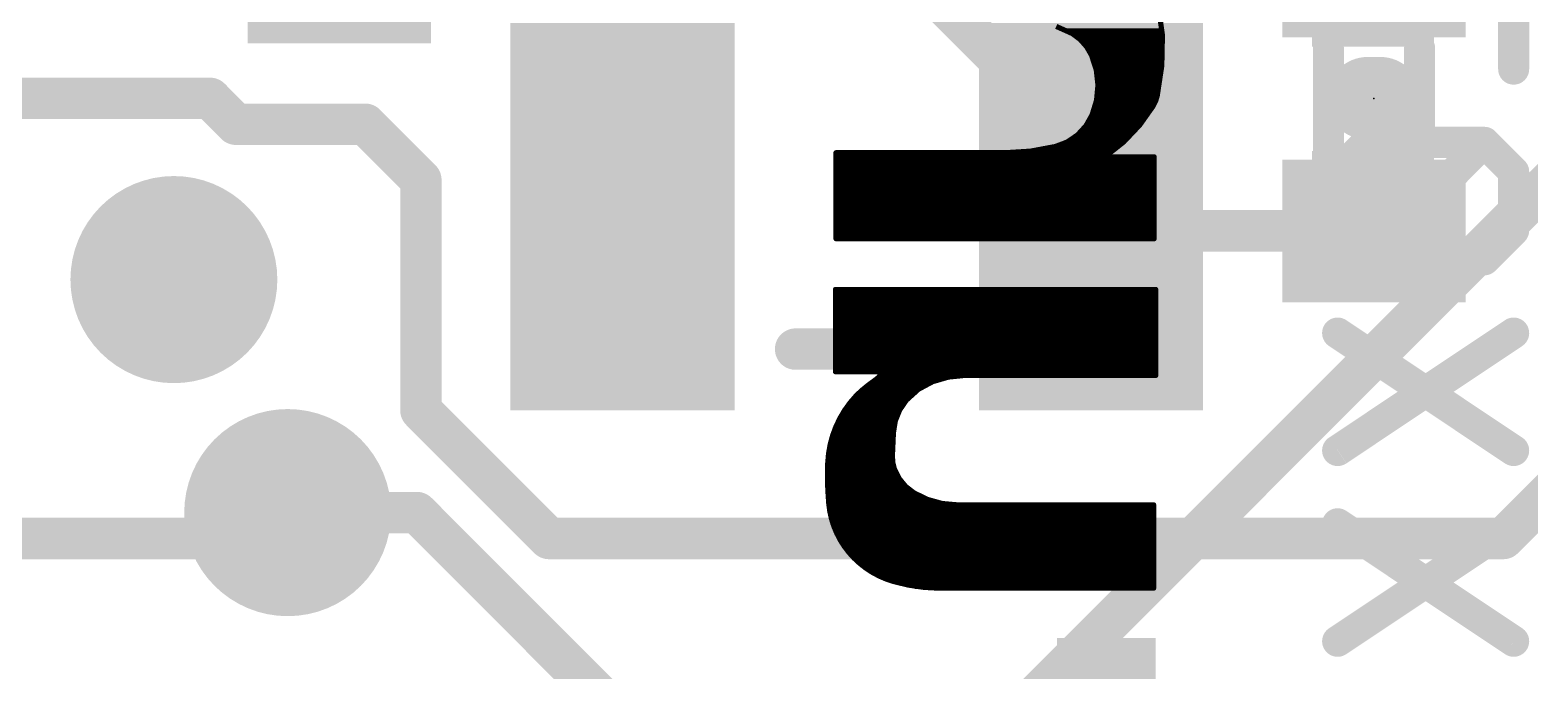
# Model space of a CAD drawing. Extents: x -0.1 to 44.5, y -0.1 to 35.7.
# Drawn here: x 27.69 to 35.06, y 14.97 to 18.12 of the extents above; entities that cross this region are included whole.
import ezdxf

# ---------------------------------------------------------------- set-up
doc = ezdxf.new("R2010")
doc.units = 0
for name, color, linetype in [('1', 12, 'CONTINUOUS'), ('16', 132, 'CONTINUOUS'), ('18', 110, 'CONTINUOUS'), ('21', 41, 'CONTINUOUS'), ('22', 40, 'CONTINUOUS'), ('23', 53, 'CONTINUOUS'), ('51', 53, 'CONTINUOUS')]:
    doc.layers.add(name, color=color, linetype=linetype)

# ---------------------------------------------------------------- blocks, each defined once
blk = doc.blocks.new('RECT')
blk.add_solid([(-0.5, -0.5), (0.5, -0.5), (-0.5, 0.5), (0.5, 0.5)])
blk = doc.blocks.new('ROUNDV')
at = {"const_width": 0.5}
blk.add_lwpolyline([(0, -0.25, 1), (0, 0.25, 1), (0, -0.25)], format="xyb", dxfattribs=at)

msp = doc.modelspace()

# ---------------------------------------------------------------- linework, layer by layer
at = {"layer": '1', "const_width": 0.2032}
for points in [[(34.925, 15.621), (38.354, 19.05)], [(31.75, 18.669), (32.9, 17.519)], [(27.305, 17.78), (28.575, 17.78)], [(28.575, 17.78), (28.702, 17.653)], [(28.702, 17.653), (29.337, 17.653)], [(29.337, 17.653), (29.61, 17.38)], [(32.9, 17.519), (32.9, 17.2)], [(29.61, 17.38), (29.61, 16.25)], [(32.9, 17.2), (32.965, 17.2)], [(32.965, 17.2), (33.035, 17.13)], [(33.035, 17.13), (34.29, 17.13)], [(29.61, 16.25), (30.239, 15.621)], [(28.956, 15.621), (28.956, 15.748)], [(26.416, 15.621), (28.956, 15.621)], [(30.239, 15.621), (34.925, 15.621)]]:
    msp.add_lwpolyline(points, dxfattribs=at)
at = {"layer": '1', "const_width": 0.1016}
for points in [[(28.6109, 17.8159, 1), (28.5391, 17.7441)], [(28.575, 17.7292, 1), (28.575, 17.8308)], [(28.702, 17.7038, 1), (28.702, 17.6022)], [(29.3729, 17.6889, 1), (29.3011, 17.6171)], [(29.337, 17.6022, 1), (29.337, 17.7038)], [(28.6661, 17.6171, 1), (28.7379, 17.6889)], [(32.9508, 17.519, 1), (32.8492, 17.519)], [(32.8641, 17.4831, 1), (32.9359, 17.5549)], [(29.6608, 17.38, 1), (29.5592, 17.38)], [(29.5741, 17.3441, 1), (29.6459, 17.4159)], [(32.9, 17.2508, 1), (32.9, 17.1492)], [(32.8492, 17.2, 1), (32.9508, 17.2)], [(33.0009, 17.2359, 1), (32.9291, 17.1641)], [(32.965, 17.1492, 1), (32.965, 17.2508)], [(33.035, 17.1808, 1), (33.035, 17.0792)], [(32.9991, 17.0941, 1), (33.0709, 17.1659)], [(34.29, 17.0792, 1), (34.29, 17.1808)], [(29.6459, 16.2859, 1), (29.5741, 16.2141)], [(29.5592, 16.25, 1), (29.6608, 16.25)], [(29.0068, 15.748, 1), (28.9052, 15.748)], [(28.956, 15.5702, 1), (28.956, 15.6718)], [(30.239, 15.6718, 1), (30.239, 15.5702)], [(30.2031, 15.5851, 1), (30.2749, 15.6569)], [(34.8891, 15.6569, 1), (34.9609, 15.5851)], [(34.925, 15.5702, 1), (34.925, 15.6718)], [(28.9052, 15.621, 1), (29.0068, 15.621)]]:
    msp.add_lwpolyline(points, format="xyb", dxfattribs=at)
at = {"layer": '16', "const_width": 0.2032}
for points in [[(30.734, 12.954), (36.195, 18.415)], [(28.956, 15.748), (29.591, 15.748)], [(29.591, 15.748), (30.734, 14.605)]]:
    msp.add_lwpolyline(points, dxfattribs=at)
at = {"layer": '16', "const_width": 0.1016}
for points in [[(28.956, 15.7988, 1), (28.956, 15.6972)], [(29.6269, 15.7839, 1), (29.5551, 15.7121)], [(29.591, 15.6972, 1), (29.591, 15.7988)]]:
    msp.add_lwpolyline(points, format="xyb", dxfattribs=at)
at = {"layer": '21'}
for points, const_width in [([(34.3205, 17.78), (34.2595, 17.78)], 0.4064), ([(31.45, 16.55), (32.05, 16.55)], 0.2032)]:
    msp.add_lwpolyline(points, dxfattribs=dict(at, const_width=const_width))
for points, const_width in [([(34.2595, 17.8816, 1), (34.2595, 17.6784)], 0.2032), ([(34.3205, 17.6784, 1), (34.3205, 17.8816)], 0.2032), ([(31.45, 16.6008, 1), (31.45, 16.4992)], 0.1016), ([(32.05, 16.4992, 1), (32.05, 16.6008)], 0.1016)]:
    msp.add_lwpolyline(points, format="xyb", dxfattribs=dict(at, const_width=const_width))
at = {"layer": '22'}
for points, const_width in [([(34.9758, 18.4998), (34.9758, 17.9235)], 0.1524), ([(33.2364, 18.1932), (33.2511, 18.0899)], 0.0254), ([(32.8092, 18.0975), (32.7298, 18.133)], 0.0254), ([(32.7808, 18.1102), (33.2482, 18.1102)], 0.0254), ([(32.8476, 18.0686), (32.8092, 18.0975)], 0.0254), ([(32.8261, 18.0848), (33.251, 18.0848)], 0.0254), ([(32.8794, 18.0326), (32.8476, 18.0686)], 0.0254), ([(32.8558, 18.0594), (33.2505, 18.0594)], 0.0254), ([(32.8782, 18.034), (33.25, 18.034)], 0.0254), ([(32.9032, 17.9908), (32.8794, 18.0326)], 0.0254), ([(33.2511, 18.0899), (33.2481, 17.9405)], 0.0254), ([(32.8931, 18.0086), (33.2495, 18.0086)], 0.0254), ([(32.9263, 17.9195), (32.9032, 17.9908)], 0.0254), ([(32.9057, 17.9832), (33.2489, 17.9832)], 0.0254), ([(32.9139, 17.9578), (33.2484, 17.9578)], 0.0254), ([(32.9222, 17.9324), (33.2468, 17.9324)], 0.0254), ([(32.9346, 17.845), (32.9263, 17.9195)], 0.0254), ([(32.9277, 17.907), (33.243, 17.907)], 0.0254), ([(33.2481, 17.9405), (33.2257, 17.7927)], 0.0254), ([(32.9276, 17.7704), (32.9346, 17.845)], 0.0254), ([(32.9305, 17.8816), (33.2392, 17.8816)], 0.0254), ([(32.9333, 17.8308), (33.2315, 17.8308)], 0.0254), ([(32.9334, 17.8562), (33.2353, 17.8562)], 0.0254), ([(32.9057, 17.6987), (32.9276, 17.7704)], 0.0254), ([(32.9228, 17.7546), (33.2117, 17.7546)], 0.0254), ([(32.9285, 17.78), (33.2218, 17.78)], 0.0254), ([(32.9309, 17.8054), (33.2276, 17.8054)], 0.0254), ([(33.2054, 17.7419), (33.1395, 17.6489)], 0.0254), ([(33.2177, 17.7665), (33.2054, 17.7419)], 0.0254), ([(33.2257, 17.7927), (33.2177, 17.7665)], 0.0254), ([(32.8755, 17.6452), (32.9057, 17.6987)], 0.0254), ([(32.8942, 17.6784), (33.1604, 17.6784)], 0.0254), ([(32.9073, 17.7038), (33.1784, 17.7038)], 0.0254), ([(32.915, 17.7292), (33.1964, 17.7292)], 0.0254), ([(32.7829, 17.5656), (32.8338, 17.6)], 0.0254), ([(32.8338, 17.6), (32.8755, 17.6452)], 0.0254), ([(32.8358, 17.6022), (33.0952, 17.6022)], 0.0254), ([(32.8593, 17.6276), (33.1193, 17.6276)], 0.0254), ([(32.8799, 17.653), (33.1424, 17.653)], 0.0254), ([(33.1395, 17.6489), (33.0611, 17.5662)], 0.0254), ([(34.2555, 17.5642), (34.1115, 17.4202)], 0.1524), ([(34.8317, 17.5642), (34.2555, 17.5642)], 0.1524), ([(34.8317, 17.5642), (34.2555, 16.988)], 0.1524), ([(34.9758, 17.4202), (34.8317, 17.5642)], 0.1524), ([(32.479, 17.5133), (32.6031, 17.521)], 0.0254), ([(32.6031, 17.521), (32.7254, 17.5438)], 0.0254), ([(32.6301, 17.526), (33.0102, 17.526)], 0.0254), ([(32.7254, 17.5438), (32.7829, 17.5656)], 0.0254), ([(32.7454, 17.5514), (33.0424, 17.5514)], 0.0254), ([(32.7995, 17.5768), (33.0711, 17.5768)], 0.0254), ([(33.0611, 17.5662), (32.9717, 17.4955)], 0.0254), ([(31.6484, 17.0917), (31.6484, 17.5133)], 0.0254), ([(31.6484, 17.5133), (32.479, 17.5133)], 0.0254), ([(31.6484, 17.5006), (32.9781, 17.5006)], 0.0254), ([(31.6484, 17.4752), (33.2105, 17.4752)], 0.0254), ([(31.6484, 17.4498), (33.2105, 17.4498)], 0.0254), ([(32.9717, 17.4955), (32.9717, 17.493)], 0.0254), ([(32.9717, 17.493), (33.2105, 17.493)], 0.0254), ([(33.2105, 17.493), (33.2105, 17.0917)], 0.0254), ([(34.1115, 17.4202), (34.1115, 17.1321)], 0.1524), ([(34.9758, 17.1321), (34.9758, 17.4202)], 0.1524), ([(31.6484, 17.4244), (33.2105, 17.4244)], 0.0254), ([(31.6484, 17.399), (33.2105, 17.399)], 0.0254), ([(31.6484, 17.3736), (33.2105, 17.3736)], 0.0254), ([(31.6484, 17.3482), (33.2105, 17.3482)], 0.0254), ([(31.6484, 17.3228), (33.2105, 17.3228)], 0.0254), ([(31.6484, 17.2974), (33.2105, 17.2974)], 0.0254), ([(31.6484, 17.272), (33.2105, 17.272)], 0.0254), ([(31.6484, 17.2466), (33.2105, 17.2466)], 0.0254), ([(31.6484, 17.2212), (33.2105, 17.2212)], 0.0254), ([(31.6484, 17.1958), (33.2105, 17.1958)], 0.0254), ([(31.6484, 17.1704), (33.2105, 17.1704)], 0.0254), ([(34.1115, 17.1321), (34.2555, 16.988)], 0.1524), ([(34.8317, 16.988), (34.9758, 17.1321)], 0.1524), ([(31.6484, 17.145), (33.2105, 17.145)], 0.0254), ([(31.6484, 17.1196), (33.2105, 17.1196)], 0.0254), ([(31.6484, 17.0942), (33.2105, 17.0942)], 0.0254), ([(33.2105, 17.0917), (31.6484, 17.0917)], 0.0254), ([(34.2555, 16.988), (34.8317, 16.988)], 0.1524), ([(31.6459, 16.8427), (31.6459, 16.4389)], 0.0254), ([(33.2181, 16.8427), (31.6459, 16.8427)], 0.0254), ([(33.2181, 16.8427), (31.6459, 16.8427)], 0.0254), ([(31.6459, 16.8427), (31.6459, 16.4389)], 0.0254), ([(31.6459, 16.8402), (33.2181, 16.8402)], 0.0254), ([(31.6459, 16.8148), (33.2181, 16.8148)], 0.0254), ([(31.6459, 16.7894), (33.2181, 16.7894)], 0.0254), ([(33.2181, 16.4211), (33.2181, 16.8427)], 0.0254), ([(33.2181, 16.4211), (33.2181, 16.8427)], 0.0254), ([(31.6459, 16.764), (33.2181, 16.764)], 0.0254), ([(31.6459, 16.7386), (33.2181, 16.7386)], 0.0254), ([(31.6459, 16.7132), (33.2181, 16.7132)], 0.0254), ([(31.6459, 16.6878), (33.2181, 16.6878)], 0.0254), ([(31.6459, 16.6624), (33.2181, 16.6624)], 0.0254), ([(31.6459, 16.637), (33.2181, 16.637)], 0.0254), ([(34.1115, 16.6287), (34.9758, 16.0525)], 0.1524), ([(34.1115, 16.0525), (34.9758, 16.6287)], 0.1524), ([(31.6459, 16.6116), (33.2181, 16.6116)], 0.0254), ([(31.6459, 16.5862), (33.2181, 16.5862)], 0.0254), ([(31.6459, 16.5608), (33.2181, 16.5608)], 0.0254), ([(31.6459, 16.5354), (33.2181, 16.5354)], 0.0254), ([(31.6459, 16.51), (33.2181, 16.51)], 0.0254), ([(31.6459, 16.4846), (33.2181, 16.4846)], 0.0254), ([(31.6459, 16.4592), (33.2181, 16.4592)], 0.0254), ([(31.6459, 16.4389), (31.8668, 16.4389)], 0.0254), ([(31.6459, 16.4389), (31.8668, 16.4389)], 0.0254), ([(31.8592, 16.4135), (31.844, 16.4008)], 0.0254), ([(31.8648, 16.4216), (31.8592, 16.4135)], 0.0254), ([(31.8668, 16.4313), (31.8648, 16.4216)], 0.0254), ([(31.8668, 16.4389), (31.8668, 16.4313)], 0.0254), ([(31.8668, 16.4389), (31.8668, 16.4313)], 0.0254), ([(31.8668, 16.4338), (33.2181, 16.4338)], 0.0254), ([(32.1234, 16.3906), (32.2008, 16.4129)], 0.0254), ([(32.2008, 16.4129), (32.2809, 16.4211)], 0.0254), ([(32.2809, 16.4211), (33.2181, 16.4211)], 0.0254), ([(32.3494, 16.4211), (33.2181, 16.4211)], 0.0254), ([(31.8059, 16.3728), (31.7586, 16.3326)], 0.0254), ([(31.788, 16.3576), (32.0618, 16.3576)], 0.0254), ([(31.844, 16.4008), (31.8059, 16.3728)], 0.0254), ([(31.8198, 16.383), (32.1092, 16.383)], 0.0254), ([(31.8531, 16.4084), (32.1852, 16.4084)], 0.0254), ([(31.9938, 16.2992), (32.053, 16.3529)], 0.0254), ([(32.053, 16.3529), (32.1234, 16.3906)], 0.0254), ([(31.717, 16.2865), (31.6602, 16.1966)], 0.0254), ([(31.7138, 16.2814), (31.9816, 16.2814)], 0.0254), ([(31.7586, 16.3326), (31.717, 16.2865)], 0.0254), ([(31.7353, 16.3068), (32.0022, 16.3068)], 0.0254), ([(31.7582, 16.3322), (32.0302, 16.3322)], 0.0254), ([(31.9608, 16.2511), (31.9938, 16.2992)], 0.0254), ([(31.6602, 16.1966), (31.6233, 16.097)], 0.0254), ([(31.6656, 16.2052), (31.9426, 16.2052)], 0.0254), ([(31.6817, 16.2306), (31.9527, 16.2306)], 0.0254), ([(31.6977, 16.256), (31.9642, 16.256)], 0.0254), ([(31.9303, 16.1392), (31.9393, 16.1968)], 0.0254), ([(31.9393, 16.1968), (31.9608, 16.2511)], 0.0254), ([(31.6352, 16.129), (31.9298, 16.129)], 0.0254), ([(31.6446, 16.1544), (31.9327, 16.1544)], 0.0254), ([(31.654, 16.1798), (31.9366, 16.1798)], 0.0254), ([(31.9253, 16.0274), (31.9303, 16.1392)], 0.0254), ([(31.6233, 16.097), (31.6078, 15.9918)], 0.0254), ([(31.6168, 16.0528), (31.9264, 16.0528)], 0.0254), ([(31.6205, 16.0782), (31.9276, 16.0782)], 0.0254), ([(31.6258, 16.1036), (31.9287, 16.1036)], 0.0254), ([(31.6078, 15.9918), (31.6128, 15.7912)], 0.0254), ([(31.6082, 15.9766), (31.9315, 15.9766)], 0.0254), ([(31.6093, 16.002), (31.9266, 16.002)], 0.0254), ([(31.613, 16.0274), (31.9253, 16.0274)], 0.0254), ([(31.9271, 15.9939), (31.9253, 16.0274)], 0.0254), ([(31.9354, 15.9614), (31.9271, 15.9939)], 0.0254), ([(31.6088, 15.9512), (31.9405, 15.9512)], 0.0254), ([(31.6094, 15.9258), (31.9532, 15.9258)], 0.0254), ([(31.6101, 15.9004), (31.9708, 15.9004)], 0.0254), ([(31.9584, 15.9154), (31.9354, 15.9614)], 0.0254), ([(31.9911, 15.8758), (31.9584, 15.9154)], 0.0254), ([(31.6107, 15.875), (31.9921, 15.875)], 0.0254), ([(31.6113, 15.8496), (32.0252, 15.8496)], 0.0254), ([(31.612, 15.8242), (32.0739, 15.8242)], 0.0254), ([(32.0319, 15.8445), (31.9911, 15.8758)], 0.0254), ([(32.0983, 15.8124), (32.0319, 15.8445)], 0.0254), ([(31.6126, 15.7988), (32.1474, 15.7988)], 0.0254), ([(31.6128, 15.7912), (31.6333, 15.6935)], 0.0254), ([(31.6165, 15.7734), (33.208, 15.7734)], 0.0254), ([(32.1694, 15.7927), (32.0983, 15.8124)], 0.0254), ([(32.2428, 15.7861), (32.1694, 15.7927)], 0.0254), ([(33.208, 15.7861), (32.2428, 15.7861)], 0.0254), ([(33.208, 15.7861), (32.2428, 15.7861)], 0.0254), ([(33.208, 15.3772), (33.208, 15.7861)], 0.0254), ([(33.208, 15.3772), (33.208, 15.7861)], 0.0254), ([(34.1115, 15.6932), (34.9758, 15.117)], 0.1524), ([(34.1115, 15.117), (34.9758, 15.6932)], 0.1524), ([(31.6219, 15.748), (33.208, 15.748)], 0.0254), ([(31.6272, 15.7226), (33.208, 15.7226)], 0.0254), ([(31.6325, 15.6972), (33.208, 15.6972)], 0.0254), ([(31.6333, 15.6935), (31.6756, 15.603)], 0.0254), ([(31.6434, 15.6718), (33.208, 15.6718)], 0.0254), ([(31.6553, 15.6464), (33.208, 15.6464)], 0.0254), ([(31.6672, 15.621), (33.208, 15.621)], 0.0254), ([(31.6756, 15.603), (31.7373, 15.5245)], 0.0254), ([(31.6814, 15.5956), (33.208, 15.5956)], 0.0254), ([(31.7014, 15.5702), (33.208, 15.5702)], 0.0254), ([(31.7213, 15.5448), (33.208, 15.5448)], 0.0254), ([(31.7373, 15.5245), (31.7948, 15.4756)], 0.0254), ([(31.7433, 15.5194), (33.208, 15.5194)], 0.0254), ([(31.7732, 15.494), (33.208, 15.494)], 0.0254), ([(31.7948, 15.4756), (31.8598, 15.4371)], 0.0254), ([(31.8066, 15.4686), (33.208, 15.4686)], 0.0254), ([(31.8495, 15.4432), (33.208, 15.4432)], 0.0254), ([(31.8598, 15.4371), (31.9303, 15.4102)], 0.0254), ([(31.9104, 15.4178), (33.208, 15.4178)], 0.0254), ([(31.9303, 15.4102), (32.041, 15.3862)], 0.0254), ([(32.0125, 15.3924), (33.208, 15.3924)], 0.0254), ([(32.041, 15.3862), (32.1539, 15.3772)], 0.0254), ([(32.1539, 15.3772), (33.208, 15.3772)], 0.0254), ([(32.1539, 15.3772), (33.208, 15.3772)], 0.0254)]:
    msp.add_lwpolyline(points, dxfattribs=dict(at, const_width=const_width))
for points, const_width in [([(32.7808, 18.1166, 1), (32.7808, 18.1039)], 0.0127), ([(33.2482, 18.1039, 1), (33.2482, 18.1166)], 0.0127), ([(32.813, 18.1026, 1), (32.8054, 18.0924)], 0.0127), ([(32.8066, 18.0917, 1), (32.8118, 18.1033)], 0.0127), ([(32.8261, 18.0912, 1), (32.8261, 18.0785)], 0.0127), ([(32.8524, 18.0728, 1), (32.8429, 18.0644)], 0.0127), ([(32.8438, 18.0636, 1), (32.8515, 18.0737)], 0.0127), ([(32.8558, 18.0658, 1), (32.8558, 18.053)], 0.0127), ([(32.8782, 18.0404, 1), (32.8782, 18.0277)], 0.0127), ([(32.8849, 18.0357, 1), (32.8739, 18.0294)], 0.0127), ([(33.2574, 18.0898, 1), (33.2448, 18.09)], 0.0127), ([(33.2448, 18.089, 1), (33.2574, 18.0908)], 0.0127), ([(33.25, 18.0277, 1), (33.25, 18.0404)], 0.0127), ([(33.2505, 18.053, 1), (33.2505, 18.0658)], 0.0127), ([(33.251, 18.0785, 1), (33.251, 18.0912)], 0.0127), ([(32.8747, 18.0284, 1), (32.8842, 18.0368)], 0.0127), ([(32.8931, 18.015, 1), (32.8931, 18.0023)], 0.0127), ([(32.9092, 17.9928, 1), (32.8972, 17.9888)], 0.0127), ([(32.8977, 17.9877, 1), (32.9087, 17.9939)], 0.0127), ([(32.9057, 17.9896, 1), (32.9057, 17.9768)], 0.0127), ([(33.2489, 17.9768, 1), (33.2489, 17.9896)], 0.0127), ([(33.2495, 18.0023, 1), (33.2495, 18.015)], 0.0127), ([(32.9139, 17.9642, 1), (32.9139, 17.9515)], 0.0127), ([(32.9222, 17.9388, 1), (32.9222, 17.9261)], 0.0127), ([(32.9327, 17.9202, 1), (32.92, 17.9188)], 0.0127), ([(32.9203, 17.9175, 1), (32.9324, 17.9215)], 0.0127), ([(32.9277, 17.9134, 1), (32.9277, 17.9006)], 0.0127), ([(33.2417, 17.9406, 1), (33.2544, 17.9403)], 0.0127), ([(33.2543, 17.9395, 1), (33.2418, 17.9414)], 0.0127), ([(33.243, 17.9006, 1), (33.243, 17.9134)], 0.0127), ([(33.2468, 17.9261, 1), (33.2468, 17.9388)], 0.0127), ([(33.2484, 17.9515, 1), (33.2484, 17.9642)], 0.0127), ([(34.9377, 17.9235, 1), (35.0139, 17.9235)], 0.0762), ([(32.9305, 17.888, 1), (32.9305, 17.8753)], 0.0127), ([(32.9333, 17.8372, 1), (32.9333, 17.8244)], 0.0127), ([(32.9334, 17.8626, 1), (32.9334, 17.8498)], 0.0127), ([(32.9409, 17.8444, 1), (32.9283, 17.8456)], 0.0127), ([(32.9283, 17.8443, 1), (32.9409, 17.8457)], 0.0127), ([(33.2315, 17.8244, 1), (33.2315, 17.8372)], 0.0127), ([(33.2353, 17.8498, 1), (33.2353, 17.8626)], 0.0127), ([(33.2392, 17.8753, 1), (33.2392, 17.888)], 0.0127), ([(32.9228, 17.761, 1), (32.9228, 17.7482)], 0.0127), ([(32.9213, 17.771, 1), (32.9339, 17.7698)], 0.0127), ([(32.9337, 17.7685, 1), (32.9215, 17.7722)], 0.0127), ([(32.9285, 17.7864, 1), (32.9285, 17.7736)], 0.0127), ([(32.9309, 17.8118, 1), (32.9309, 17.7991)], 0.0127), ([(33.1997, 17.7447, 1), (33.2111, 17.7391)], 0.0127), ([(33.2106, 17.7382, 1), (33.2002, 17.7456)], 0.0127), ([(33.2116, 17.7683, 1), (33.2237, 17.7646)], 0.0127), ([(33.2117, 17.7482, 1), (33.2117, 17.761)], 0.0127), ([(33.2233, 17.7636, 1), (33.212, 17.7693)], 0.0127), ([(33.2194, 17.7937, 1), (33.232, 17.7917)], 0.0127), ([(33.2318, 17.7908, 1), (33.2196, 17.7946)], 0.0127), ([(33.2218, 17.7736, 1), (33.2218, 17.7864)], 0.0127), ([(33.2276, 17.7991, 1), (33.2276, 17.8118)], 0.0127), ([(32.8942, 17.6848, 1), (32.8942, 17.672)], 0.0127), ([(32.8996, 17.7006, 1), (32.9118, 17.6968)], 0.0127), ([(32.9112, 17.6956, 1), (32.9002, 17.7018)], 0.0127), ([(32.9073, 17.7102, 1), (32.9073, 17.6974)], 0.0127), ([(32.915, 17.7356, 1), (32.915, 17.7229)], 0.0127), ([(33.1604, 17.672, 1), (33.1604, 17.6848)], 0.0127), ([(33.1784, 17.6974, 1), (33.1784, 17.7102)], 0.0127), ([(33.1964, 17.7229, 1), (33.1964, 17.7356)], 0.0127), ([(32.8291, 17.6043, 1), (32.8385, 17.5957)], 0.0127), ([(32.8358, 17.6086, 1), (32.8358, 17.5958)], 0.0127), ([(32.8374, 17.5947, 1), (32.8303, 17.6053)], 0.0127), ([(32.8593, 17.634, 1), (32.8593, 17.6212)], 0.0127), ([(32.87, 17.6483, 1), (32.881, 17.642)], 0.0127), ([(32.8802, 17.6409, 1), (32.8708, 17.6495)], 0.0127), ([(32.8799, 17.6594, 1), (32.8799, 17.6467)], 0.0127), ([(33.0952, 17.5958, 1), (33.0952, 17.6086)], 0.0127), ([(33.1193, 17.6212, 1), (33.1193, 17.634)], 0.0127), ([(33.1343, 17.6526, 1), (33.1447, 17.6452)], 0.0127), ([(33.1441, 17.6445, 1), (33.1349, 17.6533)], 0.0127), ([(33.1424, 17.6467, 1), (33.1424, 17.6594)], 0.0127), ([(34.2555, 17.6023, 1), (34.2555, 17.5261)], 0.0762), ([(34.2825, 17.5373, 1), (34.2286, 17.5912)], 0.0762), ([(34.8587, 17.5912, 1), (34.8048, 17.5373)], 0.0762), ([(34.8587, 17.5373, 1), (34.8048, 17.5912)], 0.0762), ([(34.8317, 17.5261, 1), (34.8317, 17.6023)], 0.0762), ([(32.602, 17.5272, 1), (32.6043, 17.5147)], 0.0127), ([(32.6035, 17.5146, 1), (32.6027, 17.5273)], 0.0127), ([(32.6301, 17.5324, 1), (32.6301, 17.5196)], 0.0127), ([(32.7231, 17.5497, 1), (32.7277, 17.5379)], 0.0127), ([(32.7266, 17.5376, 1), (32.7242, 17.55)], 0.0127), ([(32.7454, 17.5578, 1), (32.7454, 17.545)], 0.0127), ([(32.7793, 17.5709, 1), (32.7864, 17.5603)], 0.0127), ([(32.7851, 17.5597, 1), (32.7806, 17.5715)], 0.0127), ([(32.7995, 17.5832, 1), (32.7995, 17.5705)], 0.0127), ([(33.0102, 17.5196, 1), (33.0102, 17.5324)], 0.0127), ([(33.0424, 17.545, 1), (33.0424, 17.5578)], 0.0127), ([(33.0565, 17.5706, 1), (33.0657, 17.5618)], 0.0127), ([(33.065, 17.5612, 1), (33.0571, 17.5712)], 0.0127), ([(33.0711, 17.5705, 1), (33.0711, 17.5832)], 0.0127), ([(31.6484, 17.5197, 1), (31.6484, 17.5069)], 0.0127), ([(31.6484, 17.4816, 1), (31.6484, 17.4688)], 0.0127), ([(31.6484, 17.4562, 1), (31.6484, 17.4434)], 0.0127), ([(31.6548, 17.5133, 1), (31.6421, 17.5133)], 0.0127), ([(31.6484, 17.507, 1), (31.6484, 17.4943)], 0.0127), ([(32.4786, 17.5196, 1), (32.4794, 17.507)], 0.0127), ([(32.479, 17.5069, 1), (32.479, 17.5197)], 0.0127), ([(32.9678, 17.5005, 1), (32.9756, 17.4905)], 0.0127), ([(32.9717, 17.4994, 1), (32.9717, 17.4867)], 0.0127), ([(32.978, 17.4955, 1), (32.9654, 17.4955)], 0.0127), ([(32.9654, 17.493, 1), (32.978, 17.493)], 0.0127), ([(32.9781, 17.4943, 1), (32.9781, 17.507)], 0.0127), ([(33.2169, 17.493, 1), (33.2042, 17.493)], 0.0127), ([(33.2105, 17.4867, 1), (33.2105, 17.4994)], 0.0127), ([(33.2105, 17.4688, 1), (33.2105, 17.4816)], 0.0127), ([(33.2105, 17.4434, 1), (33.2105, 17.4562)], 0.0127), ([(34.0845, 17.4471, 1), (34.1384, 17.3932)], 0.0762), ([(34.1496, 17.4202, 1), (34.0734, 17.4202)], 0.0762), ([(35.0139, 17.4202, 1), (34.9377, 17.4202)], 0.0762), ([(34.9489, 17.3932, 1), (35.0027, 17.4471)], 0.0762), ([(31.6484, 17.4054, 1), (31.6484, 17.3926)], 0.0127), ([(31.6484, 17.38, 1), (31.6484, 17.3672)], 0.0127), ([(31.6484, 17.4308, 1), (31.6484, 17.4181)], 0.0127), ([(33.2105, 17.4181, 1), (33.2105, 17.4308)], 0.0127), ([(33.2105, 17.3926, 1), (33.2105, 17.4054)], 0.0127), ([(33.2105, 17.3672, 1), (33.2105, 17.38)], 0.0127), ([(31.6484, 17.3292, 1), (31.6484, 17.3164)], 0.0127), ([(31.6484, 17.3038, 1), (31.6484, 17.291)], 0.0127), ([(31.6484, 17.3546, 1), (31.6484, 17.3419)], 0.0127), ([(33.2105, 17.3419, 1), (33.2105, 17.3546)], 0.0127), ([(33.2105, 17.3164, 1), (33.2105, 17.3292)], 0.0127), ([(33.2105, 17.291, 1), (33.2105, 17.3038)], 0.0127), ([(31.6484, 17.253, 1), (31.6484, 17.2402)], 0.0127), ([(31.6484, 17.2784, 1), (31.6484, 17.2657)], 0.0127), ([(33.2105, 17.2657, 1), (33.2105, 17.2784)], 0.0127), ([(33.2105, 17.2402, 1), (33.2105, 17.253)], 0.0127), ([(31.6484, 17.2276, 1), (31.6484, 17.2148)], 0.0127), ([(31.6484, 17.1768, 1), (31.6484, 17.164)], 0.0127), ([(31.6484, 17.2022, 1), (31.6484, 17.1895)], 0.0127), ([(33.2105, 17.2148, 1), (33.2105, 17.2276)], 0.0127), ([(33.2105, 17.1895, 1), (33.2105, 17.2022)], 0.0127), ([(33.2105, 17.164, 1), (33.2105, 17.1768)], 0.0127), ([(34.1384, 17.159, 1), (34.0845, 17.1051)], 0.0762), ([(34.0734, 17.1321, 1), (34.1496, 17.1321)], 0.0762), ([(34.9377, 17.1321, 1), (35.0139, 17.1321)], 0.0762), ([(35.0027, 17.1051, 1), (34.9489, 17.159)], 0.0762), ([(31.6484, 17.1514, 1), (31.6484, 17.1386)], 0.0127), ([(31.6484, 17.1006, 1), (31.6484, 17.0878)], 0.0127), ([(31.6484, 17.0981, 1), (31.6484, 17.0853)], 0.0127), ([(31.6484, 17.126, 1), (31.6484, 17.1133)], 0.0127), ([(31.6421, 17.0917, 1), (31.6548, 17.0917)], 0.0127), ([(33.2042, 17.0917, 1), (33.2169, 17.0917)], 0.0127), ([(33.2105, 17.1386, 1), (33.2105, 17.1514)], 0.0127), ([(33.2105, 17.1133, 1), (33.2105, 17.126)], 0.0127), ([(33.2105, 17.0878, 1), (33.2105, 17.1006)], 0.0127), ([(33.2105, 17.0853, 1), (33.2105, 17.0981)], 0.0127), ([(34.2555, 17.0261, 1), (34.2555, 16.9499)], 0.0762), ([(34.2286, 17.015, 1), (34.2825, 16.9611)], 0.0762), ([(34.2286, 16.9611, 1), (34.2825, 17.015)], 0.0762), ([(34.8048, 17.015, 1), (34.8587, 16.9611)], 0.0762), ([(34.8317, 16.9499, 1), (34.8317, 17.0261)], 0.0762), ([(31.6523, 16.8427, 1), (31.6395, 16.8427)], 0.0127), ([(31.6459, 16.8491, 1), (31.6459, 16.8363)], 0.0127), ([(31.6459, 16.8491, 1), (31.6459, 16.8363)], 0.0127), ([(31.6523, 16.8427, 1), (31.6395, 16.8427)], 0.0127), ([(31.6459, 16.8466, 1), (31.6459, 16.8338)], 0.0127), ([(31.6459, 16.8212, 1), (31.6459, 16.8085)], 0.0127), ([(31.6459, 16.7958, 1), (31.6459, 16.783)], 0.0127), ([(33.2244, 16.8427, 1), (33.2118, 16.8427)], 0.0127), ([(33.2244, 16.8427, 1), (33.2118, 16.8427)], 0.0127), ([(33.2181, 16.8363, 1), (33.2181, 16.8491)], 0.0127), ([(33.2181, 16.8363, 1), (33.2181, 16.8491)], 0.0127), ([(33.2181, 16.8338, 1), (33.2181, 16.8466)], 0.0127), ([(33.2181, 16.8085, 1), (33.2181, 16.8212)], 0.0127), ([(33.2181, 16.783, 1), (33.2181, 16.7958)], 0.0127), ([(31.6459, 16.7704, 1), (31.6459, 16.7576)], 0.0127), ([(31.6459, 16.745, 1), (31.6459, 16.7323)], 0.0127), ([(31.6459, 16.7196, 1), (31.6459, 16.7068)], 0.0127), ([(33.2181, 16.7576, 1), (33.2181, 16.7704)], 0.0127), ([(33.2181, 16.7323, 1), (33.2181, 16.745)], 0.0127), ([(33.2181, 16.7068, 1), (33.2181, 16.7196)], 0.0127), ([(31.6459, 16.6942, 1), (31.6459, 16.6814)], 0.0127), ([(31.6459, 16.6688, 1), (31.6459, 16.6561)], 0.0127), ([(31.6459, 16.6434, 1), (31.6459, 16.6306)], 0.0127), ([(33.2181, 16.6814, 1), (33.2181, 16.6942)], 0.0127), ([(33.2181, 16.6561, 1), (33.2181, 16.6688)], 0.0127), ([(33.2181, 16.6306, 1), (33.2181, 16.6434)], 0.0127), ([(34.1326, 16.6604, 1), (34.0903, 16.597)], 0.0762), ([(34.9969, 16.597, 1), (34.9547, 16.6604)], 0.0762), ([(31.6459, 16.618, 1), (31.6459, 16.6052)], 0.0127), ([(31.6459, 16.5926, 1), (31.6459, 16.5799)], 0.0127), ([(31.6459, 16.5672, 1), (31.6459, 16.5544)], 0.0127), ([(33.2181, 16.6052, 1), (33.2181, 16.618)], 0.0127), ([(33.2181, 16.5799, 1), (33.2181, 16.5926)], 0.0127), ([(33.2181, 16.5544, 1), (33.2181, 16.5672)], 0.0127), ([(31.6459, 16.5418, 1), (31.6459, 16.529)], 0.0127), ([(31.6459, 16.5164, 1), (31.6459, 16.5037)], 0.0127), ([(33.2181, 16.529, 1), (33.2181, 16.5418)], 0.0127), ([(33.2181, 16.5037, 1), (33.2181, 16.5164)], 0.0127), ([(31.6459, 16.491, 1), (31.6459, 16.4782)], 0.0127), ([(31.6459, 16.4656, 1), (31.6459, 16.4528)], 0.0127), ([(31.6459, 16.4453, 1), (31.6459, 16.4325)], 0.0127), ([(31.6459, 16.4453, 1), (31.6459, 16.4325)], 0.0127), ([(31.6395, 16.4389, 1), (31.6523, 16.4389)], 0.0127), ([(31.6395, 16.4389, 1), (31.6523, 16.4389)], 0.0127), ([(31.844, 16.4008, 0.0333), (31.8592, 16.4135)], 0.0254), ([(31.8592, 16.4135, 0.205), (31.8668, 16.4313)], 0.0254), ([(31.8636, 16.4089, 1), (31.8548, 16.4181)], 0.0127), ([(31.8633, 16.4086, 1), (31.8551, 16.4184)], 0.0127), ([(31.8586, 16.4229, 1), (31.871, 16.4204)], 0.0127), ([(31.87, 16.418, 1), (31.8596, 16.4252)], 0.0127), ([(31.8732, 16.4389, 1), (31.8605, 16.4389)], 0.0127), ([(31.8732, 16.4389, 1), (31.8605, 16.4389)], 0.0127), ([(31.8668, 16.4402, 1), (31.8668, 16.4275)], 0.0127), ([(31.8731, 16.4313, 1), (31.8605, 16.4313)], 0.0127), ([(31.8605, 16.4313, 1), (31.8732, 16.4313)], 0.0127), ([(31.8605, 16.4313, 1), (31.8732, 16.4313)], 0.0127), ([(31.873, 16.43, 1), (31.8606, 16.4326)], 0.0127), ([(31.8668, 16.4325, 1), (31.8668, 16.4453)], 0.0127), ([(31.8668, 16.4325, 1), (31.8668, 16.4453)], 0.0127), ([(32.2809, 16.4211, 0.0895), (32.1234, 16.3906)], 0.0254), ([(32.2001, 16.4192, 1), (32.2014, 16.4066)], 0.0127), ([(32.2025, 16.4068, 1), (32.199, 16.419)], 0.0127), ([(32.3494, 16.4211, 0.0064), (32.2809, 16.4211)], 0.0254), ([(32.2809, 16.4275, 1), (32.2809, 16.4147)], 0.0127), ([(32.2808, 16.4274, 1), (32.281, 16.4148)], 0.0127), ([(32.2815, 16.4148, 1), (32.2803, 16.4274)], 0.0127), ([(32.281, 16.4148, 1), (32.2808, 16.4274)], 0.0127), ([(32.3494, 16.4275, 1), (32.3494, 16.4147)], 0.0127), ([(32.3493, 16.4148, 1), (32.3495, 16.4274)], 0.0127), ([(33.2118, 16.4211, 1), (33.2244, 16.4211)], 0.0127), ([(33.2118, 16.4211, 1), (33.2244, 16.4211)], 0.0127), ([(33.2181, 16.4782, 1), (33.2181, 16.491)], 0.0127), ([(33.2181, 16.4528, 1), (33.2181, 16.4656)], 0.0127), ([(33.2181, 16.4275, 1), (33.2181, 16.4402)], 0.0127), ([(33.2181, 16.4147, 1), (33.2181, 16.4275)], 0.0127), ([(33.2181, 16.4147, 1), (33.2181, 16.4275)], 0.0127), ([(31.8059, 16.3728, 0.0664), (31.717, 16.2865)], 0.0254), ([(31.788, 16.364, 1), (31.788, 16.3513)], 0.0127), ([(31.844, 16.4008, 0.0022), (31.8059, 16.3728)], 0.0254), ([(31.8021, 16.3779, 1), (31.8097, 16.3677)], 0.0127), ([(31.8021, 16.3779, 1), (31.8097, 16.3677)], 0.0127), ([(31.81, 16.368, 1), (31.8018, 16.3776)], 0.0127), ([(31.8097, 16.3677, 1), (31.8021, 16.3779)], 0.0127), ([(31.8198, 16.3894, 1), (31.8198, 16.3766)], 0.0127), ([(31.8403, 16.4059, 1), (31.8477, 16.3957)], 0.0127), ([(31.8399, 16.4057, 1), (31.8481, 16.3959)], 0.0127), ([(31.8478, 16.3957, 1), (31.8402, 16.4059)], 0.0127), ([(31.8477, 16.3957, 1), (31.8403, 16.4059)], 0.0127), ([(31.8531, 16.4148, 1), (31.8531, 16.402)], 0.0127), ([(31.8548, 16.4181, 1), (31.8636, 16.4089)], 0.0127), ([(31.854, 16.4171, 1), (31.8644, 16.4099)], 0.0127), ([(32.1234, 16.3906, 0.1229), (31.9938, 16.2992)], 0.0254), ([(32.05, 16.3585, 1), (32.056, 16.3473)], 0.0127), ([(32.0572, 16.3482, 1), (32.0487, 16.3576)], 0.0127), ([(32.0618, 16.3513, 1), (32.0618, 16.364)], 0.0127), ([(32.1092, 16.3766, 1), (32.1092, 16.3894)], 0.0127), ([(32.1216, 16.3967, 1), (32.1252, 16.3845)], 0.0127), ([(32.1211, 16.3965, 1), (32.1257, 16.3847)], 0.0127), ([(32.1264, 16.385, 1), (32.1204, 16.3962)], 0.0127), ([(32.1257, 16.3847, 1), (32.1211, 16.3965)], 0.0127), ([(32.1852, 16.402, 1), (32.1852, 16.4148)], 0.0127), ([(31.717, 16.2865, 0.1577), (31.6078, 15.9918)], 0.0254), ([(31.7138, 16.2878, 1), (31.7138, 16.2751)], 0.0127), ([(31.7123, 16.2908, 1), (31.7217, 16.2822)], 0.0127), ([(31.712, 16.2904, 1), (31.722, 16.2826)], 0.0127), ([(31.7224, 16.2831, 1), (31.7116, 16.2899)], 0.0127), ([(31.722, 16.2826, 1), (31.712, 16.2904)], 0.0127), ([(31.7353, 16.3132, 1), (31.7353, 16.3004)], 0.0127), ([(31.7582, 16.3386, 1), (31.7582, 16.3258)], 0.0127), ([(31.7545, 16.3374, 1), (31.7627, 16.3278)], 0.0127), ([(31.7633, 16.3283, 1), (31.7539, 16.3369)], 0.0127), ([(31.9938, 16.2992, 0.1688), (31.9303, 16.1392)], 0.0254), ([(31.9816, 16.2751, 1), (31.9816, 16.2878)], 0.0127), ([(31.9895, 16.3039, 1), (31.9981, 16.2945)], 0.0127), ([(31.989, 16.3033, 1), (31.9986, 16.2951)], 0.0127), ([(31.999, 16.2956, 1), (31.9886, 16.3028)], 0.0127), ([(31.9986, 16.2951, 1), (31.989, 16.3033)], 0.0127), ([(32.0022, 16.3004, 1), (32.0022, 16.3132)], 0.0127), ([(32.0302, 16.3258, 1), (32.0302, 16.3386)], 0.0127), ([(31.6549, 16.2, 1), (31.6656, 16.1932)], 0.0127), ([(31.6662, 16.1944, 1), (31.6543, 16.1988)], 0.0127), ([(31.6656, 16.2116, 1), (31.6656, 16.1989)], 0.0127), ([(31.6817, 16.237, 1), (31.6817, 16.2242)], 0.0127), ([(31.6977, 16.2624, 1), (31.6977, 16.2496)], 0.0127), ([(31.9456, 16.1959, 1), (31.933, 16.1978)], 0.0127), ([(31.9334, 16.1992, 1), (31.9452, 16.1945)], 0.0127), ([(31.9426, 16.1989, 1), (31.9426, 16.2116)], 0.0127), ([(31.9527, 16.2242, 1), (31.9527, 16.237)], 0.0127), ([(31.9556, 16.2547, 1), (31.9661, 16.2475)], 0.0127), ([(31.9667, 16.2487, 1), (31.9549, 16.2534)], 0.0127), ([(31.9642, 16.2496, 1), (31.9642, 16.2624)], 0.0127), ([(31.6352, 16.1354, 1), (31.6352, 16.1227)], 0.0127), ([(31.6446, 16.1608, 1), (31.6446, 16.1481)], 0.0127), ([(31.654, 16.1862, 1), (31.654, 16.1734)], 0.0127), ([(31.9253, 16.0274, 0.0006), (31.9303, 16.1392)], 0.0254), ([(31.9366, 16.1389, 1), (31.924, 16.1395)], 0.0127), ([(31.9366, 16.1389, 1), (31.924, 16.1395)], 0.0127), ([(31.924, 16.1402, 1), (31.9366, 16.1382)], 0.0127), ([(31.924, 16.1395, 1), (31.9366, 16.1389)], 0.0127), ([(31.9298, 16.1227, 1), (31.9298, 16.1354)], 0.0127), ([(31.9327, 16.1481, 1), (31.9327, 16.1608)], 0.0127), ([(31.9366, 16.1734, 1), (31.9366, 16.1862)], 0.0127), ([(31.6168, 16.0592, 1), (31.6168, 16.0465)], 0.0127), ([(31.6205, 16.0846, 1), (31.6205, 16.0719)], 0.0127), ([(31.6296, 16.096, 1), (31.617, 16.0979)], 0.0127), ([(31.6173, 16.0992, 1), (31.6292, 16.0948)], 0.0127), ([(31.6258, 16.11, 1), (31.6258, 16.0972)], 0.0127), ([(31.9264, 16.0465, 1), (31.9264, 16.0592)], 0.0127), ([(31.9276, 16.0719, 1), (31.9276, 16.0846)], 0.0127), ([(31.9287, 16.0972, 1), (31.9287, 16.11)], 0.0127), ([(34.0903, 16.0842, 1), (34.1326, 16.0208)], 0.0762), ([(34.9547, 16.0208, 1), (34.9969, 16.0842)], 0.0762), ([(31.6078, 15.9918, 0.0335), (31.6128, 15.7912)], 0.0254), ([(31.6141, 15.992, 1), (31.6015, 15.9916)], 0.0127), ([(31.6015, 15.9927, 1), (31.6141, 15.9909)], 0.0127), ([(31.6015, 15.9921, 1), (31.6141, 15.9915)], 0.0127), ([(31.6141, 15.9915, 1), (31.6015, 15.9921)], 0.0127), ([(31.6082, 15.983, 1), (31.6082, 15.9703)], 0.0127), ([(31.6093, 16.0084, 1), (31.6093, 15.9957)], 0.0127), ([(31.613, 16.0338, 1), (31.613, 16.021)], 0.0127), ([(31.9253, 16.0274, 0.0992), (31.9354, 15.9614)], 0.0254), ([(31.9316, 16.0277, 1), (31.919, 16.0271)], 0.0127), ([(31.9316, 16.0271, 1), (31.919, 16.0277)], 0.0127), ([(31.919, 16.0277, 1), (31.9316, 16.0271)], 0.0127), ([(31.919, 16.0277, 1), (31.9316, 16.0271)], 0.0127), ([(31.9332, 15.9955, 1), (31.9209, 15.9923)], 0.0127), ([(31.9207, 15.9936, 1), (31.9334, 15.9942)], 0.0127), ([(31.9253, 16.021, 1), (31.9253, 16.0338)], 0.0127), ([(31.9266, 15.9957, 1), (31.9266, 16.0084)], 0.0127), ([(31.9315, 15.9703, 1), (31.9315, 15.983)], 0.0127), ([(31.6088, 15.9575, 1), (31.6088, 15.9449)], 0.0127), ([(31.6094, 15.9322, 1), (31.6094, 15.9195)], 0.0127), ([(31.6101, 15.9068, 1), (31.6101, 15.8941)], 0.0127), ([(31.9411, 15.9642, 1), (31.9297, 15.9586)], 0.0127), ([(31.9354, 15.9614, 0.1719), (32.0319, 15.8445)], 0.0254), ([(31.9414, 15.9636, 1), (31.9294, 15.9592)], 0.0127), ([(31.9292, 15.9598, 1), (31.9416, 15.963)], 0.0127), ([(31.9294, 15.9592, 1), (31.9414, 15.9636)], 0.0127), ([(31.9405, 15.9449, 1), (31.9405, 15.9575)], 0.0127), ([(31.9633, 15.9194, 1), (31.9535, 15.9114)], 0.0127), ([(31.9527, 15.9126, 1), (31.964, 15.9182)], 0.0127), ([(31.9532, 15.9195, 1), (31.9532, 15.9322)], 0.0127), ([(31.9708, 15.8941, 1), (31.9708, 15.9068)], 0.0127), ([(31.6107, 15.8813, 1), (31.6107, 15.8687)], 0.0127), ([(31.6113, 15.8559, 1), (31.6113, 15.8433)], 0.0127), ([(31.612, 15.8306, 1), (31.612, 15.8179)], 0.0127), ([(31.995, 15.8808, 1), (31.9872, 15.8707)], 0.0127), ([(31.9862, 15.8717, 1), (31.996, 15.8798)], 0.0127), ([(31.9921, 15.8687, 1), (31.9921, 15.8813)], 0.0127), ([(32.0252, 15.8433, 1), (32.0252, 15.8559)], 0.0127), ([(32.0347, 15.8502, 1), (32.0291, 15.8388)], 0.0127), ([(32.0319, 15.8445, 0.136), (32.2428, 15.7861)], 0.0254), ([(32.0352, 15.8499, 1), (32.0286, 15.8391)], 0.0127), ([(32.028, 15.8395, 1), (32.0358, 15.8495)], 0.0127), ([(32.0286, 15.8391, 1), (32.0352, 15.8499)], 0.0127), ([(32.0739, 15.8179, 1), (32.0739, 15.8306)], 0.0127), ([(31.6126, 15.8051, 1), (31.6126, 15.7925)], 0.0127), ([(31.619, 15.7925, 1), (31.6066, 15.7899)], 0.0127), ([(31.6128, 15.7912, 0.1741), (31.7373, 15.5245)], 0.0254), ([(31.6191, 15.7918, 1), (31.6065, 15.7906)], 0.0127), ([(31.6065, 15.7906, 1), (31.6191, 15.7918)], 0.0127), ([(31.6065, 15.791, 1), (31.6191, 15.7914)], 0.0127), ([(31.6165, 15.7797, 1), (31.6165, 15.7671)], 0.0127), ([(32.1, 15.8185, 1), (32.0966, 15.8063)], 0.0127), ([(32.0955, 15.8067, 1), (32.1011, 15.8181)], 0.0127), ([(32.1474, 15.7925, 1), (32.1474, 15.8051)], 0.0127), ([(32.1699, 15.799, 1), (32.1688, 15.7864)], 0.0127), ([(32.1677, 15.7866, 1), (32.1711, 15.7988)], 0.0127), ([(32.2428, 15.7925, 1), (32.2428, 15.7798)], 0.0127), ([(32.2428, 15.7925, 1), (32.2428, 15.7798)], 0.0127), ([(32.2422, 15.7798, 1), (32.2434, 15.7924)], 0.0127), ([(32.2428, 15.7798, 1), (32.2428, 15.7924)], 0.0127), ([(33.2143, 15.7861, 1), (33.2017, 15.7861)], 0.0127), ([(33.2143, 15.7861, 1), (33.2017, 15.7861)], 0.0127), ([(33.208, 15.7798, 1), (33.208, 15.7925)], 0.0127), ([(33.208, 15.7798, 1), (33.208, 15.7925)], 0.0127), ([(33.208, 15.7671, 1), (33.208, 15.7797)], 0.0127), ([(34.1326, 15.7249, 1), (34.0903, 15.6615)], 0.0762), ([(34.9969, 15.6615, 1), (34.9547, 15.7249)], 0.0762), ([(31.6219, 15.7544, 1), (31.6219, 15.7417)], 0.0127), ([(31.6272, 15.7289, 1), (31.6272, 15.7163)], 0.0127), ([(31.6325, 15.7035, 1), (31.6325, 15.6909)], 0.0127), ([(31.6391, 15.6962, 1), (31.6276, 15.6908)], 0.0127), ([(31.6271, 15.6922, 1), (31.6395, 15.6948)], 0.0127), ([(33.208, 15.7417, 1), (33.208, 15.7544)], 0.0127), ([(33.208, 15.7163, 1), (33.208, 15.7289)], 0.0127), ([(33.208, 15.6909, 1), (33.208, 15.7035)], 0.0127), ([(31.6434, 15.6782, 1), (31.6434, 15.6655)], 0.0127), ([(31.6553, 15.6527, 1), (31.6553, 15.6401)], 0.0127), ([(31.6672, 15.6273, 1), (31.6672, 15.6147)], 0.0127), ([(31.6806, 15.6069, 1), (31.6706, 15.5991)], 0.0127), ([(33.208, 15.6655, 1), (33.208, 15.6782)], 0.0127), ([(33.208, 15.6401, 1), (33.208, 15.6527)], 0.0127), ([(33.208, 15.6147, 1), (33.208, 15.6273)], 0.0127), ([(31.6698, 15.6003, 1), (31.6813, 15.6057)], 0.0127), ([(31.6814, 15.602, 1), (31.6814, 15.5893)], 0.0127), ([(31.7014, 15.5766, 1), (31.7014, 15.5639)], 0.0127), ([(31.7213, 15.5511, 1), (31.7213, 15.5385)], 0.0127), ([(33.208, 15.5893, 1), (33.208, 15.602)], 0.0127), ([(33.208, 15.5639, 1), (33.208, 15.5766)], 0.0127), ([(33.208, 15.5385, 1), (33.208, 15.5511)], 0.0127), ([(31.7414, 15.5293, 1), (31.7332, 15.5197)], 0.0127), ([(31.7373, 15.5245, 0.1281), (31.9303, 15.4102)], 0.0254), ([(31.7418, 15.529, 1), (31.7328, 15.52)], 0.0127), ([(31.7323, 15.5206, 1), (31.7423, 15.5284)], 0.0127), ([(31.7328, 15.52, 1), (31.7418, 15.529)], 0.0127), ([(31.7433, 15.5258, 1), (31.7433, 15.5131)], 0.0127), ([(31.7732, 15.5004, 1), (31.7732, 15.4877)], 0.0127), ([(31.7981, 15.4811, 1), (31.7916, 15.4701)], 0.0127), ([(31.7907, 15.4708, 1), (31.7989, 15.4804)], 0.0127), ([(31.8066, 15.4749, 1), (31.8066, 15.4623)], 0.0127), ([(33.208, 15.5131, 1), (33.208, 15.5258)], 0.0127), ([(33.208, 15.4877, 1), (33.208, 15.5004)], 0.0127), ([(33.208, 15.4623, 1), (33.208, 15.4749)], 0.0127), ([(31.8495, 15.4496, 1), (31.8495, 15.4369)], 0.0127), ([(31.862, 15.4431, 1), (31.8575, 15.4312)], 0.0127), ([(31.8565, 15.4317, 1), (31.863, 15.4426)], 0.0127), ([(31.9104, 15.4242, 1), (31.9104, 15.4115)], 0.0127), ([(31.9316, 15.4164, 1), (31.929, 15.404)], 0.0127), ([(31.9303, 15.4102, 0.0668), (32.1539, 15.3772)], 0.0254), ([(31.9321, 15.4163, 1), (31.9285, 15.4041)], 0.0127), ([(31.928, 15.4043, 1), (31.9326, 15.4161)], 0.0127), ([(31.9285, 15.4041, 1), (31.9321, 15.4163)], 0.0127), ([(32.0125, 15.3987, 1), (32.0125, 15.3861)], 0.0127), ([(32.0415, 15.3926, 1), (32.0405, 15.3799)], 0.0127), ([(32.0397, 15.38, 1), (32.0423, 15.3924)], 0.0127), ([(33.208, 15.4369, 1), (33.208, 15.4496)], 0.0127), ([(33.208, 15.4115, 1), (33.208, 15.4242)], 0.0127), ([(33.208, 15.3861, 1), (33.208, 15.3987)], 0.0127), ([(32.1539, 15.3835, 1), (32.1539, 15.3709)], 0.0127), ([(32.1539, 15.3835, 1), (32.1539, 15.3709)], 0.0127), ([(32.1534, 15.3709, 1), (32.1544, 15.3835)], 0.0127), ([(32.1538, 15.3709, 1), (32.154, 15.3835)], 0.0127), ([(33.2017, 15.3772, 1), (33.2143, 15.3772)], 0.0127), ([(33.2017, 15.3772, 1), (33.2143, 15.3772)], 0.0127), ([(33.208, 15.3709, 1), (33.208, 15.3835)], 0.0127), ([(33.208, 15.3709, 1), (33.208, 15.3835)], 0.0127), ([(34.0903, 15.1487, 1), (34.1326, 15.0853)], 0.0762), ([(34.9547, 15.0853, 1), (34.9969, 15.1487)], 0.0762)]:
    msp.add_lwpolyline(points, format="xyb", dxfattribs=dict(at, const_width=const_width))
at = {"layer": '23'}
msp.add_point((34.29, 17.78), dxfattribs=at)
at = {"layer": '51', "const_width": 0.1524}
for points in [[(34.066, 17.535), (34.066, 18.025)], [(34.514, 18.025), (34.514, 17.535)]]:
    msp.add_lwpolyline(points, dxfattribs=at)
at = {"layer": '51', "const_width": 0.0762}
for points in [[(34.1041, 18.025, 1), (34.0279, 18.025)], [(34.5521, 18.025, 1), (34.4759, 18.025)], [(34.0279, 17.535, 1), (34.1041, 17.535)], [(34.4759, 17.535, 1), (34.5521, 17.535)]]:
    msp.add_lwpolyline(points, format="xyb", dxfattribs=at)

# ---------------------------------------------------------------- block references
at = {"layer": '1'}
for p, xscale, yscale, rotation in [((29.21, 18.4), 0.7, 0.9, 90), ((34.29, 18.43), 0.7, 0.9, 270), ((30.6, 17.2), 1.9, 1.1, 90), ((32.9, 17.2), 1.9, 1.1, 90), ((34.29, 17.13), 0.7, 0.9, 270)]:
    msp.add_blockref('RECT', p, dxfattribs=dict(at, xscale=xscale, yscale=yscale, rotation=rotation))
at = {"layer": '18', "xscale": 1.016, "yscale": 1.016}
for p in [(28.3972, 16.891), (28.3972, 16.891), (28.956, 15.748), (28.956, 15.748)]:
    msp.add_blockref('ROUNDV', p, dxfattribs=at)
at = {"layer": '22', "xscale": 0.4953, "yscale": 0.4851, "rotation": 270}
msp.add_blockref('RECT', (32.9755, 14.8857), dxfattribs=at)
at = {"layer": '51', "xscale": 0.3, "yscale": 0.5999, "rotation": 270}
for p in [(34.2852, 18.184), (34.2852, 17.3712)]:
    msp.add_blockref('RECT', p, dxfattribs=at)

doc.saveas('drawing.dxf')
